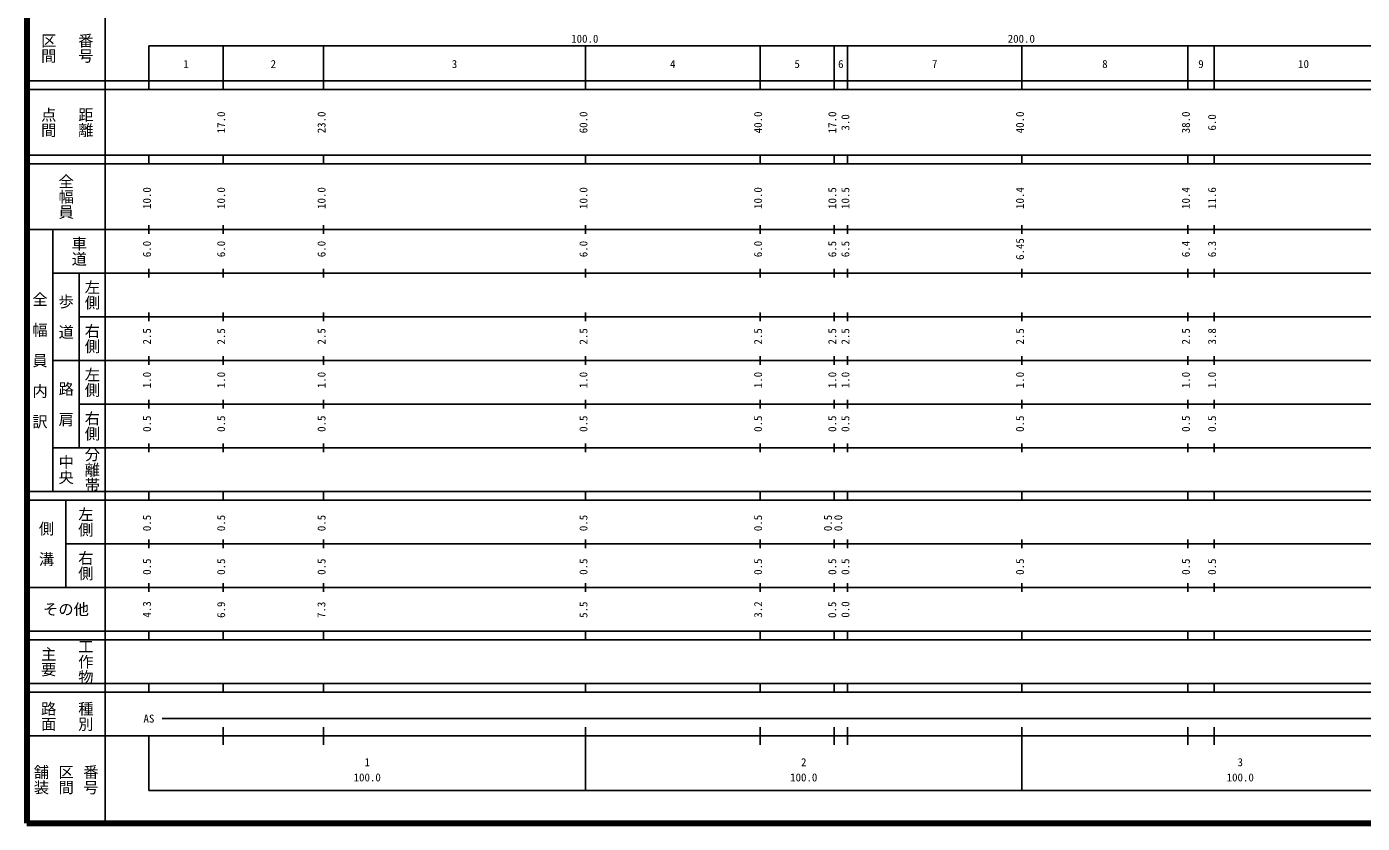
# Model space of a CAD drawing. Units: millimetres on the paper, enlarged 1000 times. Extents: x 40000 to 680000, y 20000 to 380000.
# Drawn here: x 40000 to 345957, y 20000 to 202409 of the extents above; entities that cross this region are included whole.
import ezdxf
from ezdxf.enums import TextEntityAlignment as Align

# ---------------------------------------------------------------- set-up
doc = ezdxf.new("R2010")
doc.units = ezdxf.units.MM
doc.header["$LTSCALE"] = 1000
doc.layers.add('M-TTL', color=2, linetype='Continuous', lineweight=140)
doc.layers.add('M-TTL-BAND', color=7, linetype='Continuous', lineweight=25)
doc.styles.add('@ＭＳ ゴシック', font='')
doc.styles.add('ＭＳ ゴシック', font='')
doc.styles.get('@ＭＳ ゴシック').set_extended_font_data('@MS Gothic')
doc.styles.get('ＭＳ ゴシック').set_extended_font_data('MS Gothic')

msp = doc.modelspace()

# ---------------------------------------------------------------- linework, layer by layer
at = {"layer": 'M-TTL'}
for p, q in [((40000, 380000), (40000, 20000)), ((40000, 20000), (680000, 20000))]:
    msp.add_line(p, q, dxfattribs=at)
at = {"layer": 'M-TTL-BAND'}
for p, q in [((58000, 370000), (58000, 20000)), ((68000, 198000), (579000, 198000)), ((68000, 198000), (68000, 188000)), ((85000, 188000), (85000, 198000)), ((108000, 188000), (108000, 198000)), ((168000, 188000), (168000, 198000)), ((208000, 188000), (208000, 198000)), ((225000, 188000), (225000, 198000)), ((228000, 188000), (228000, 198000)), ((268000, 188000), (268000, 198000)), ((306000, 188000), (306000, 198000)), ((312000, 188000), (312000, 198000)), ((40000, 190000), (579000, 190000)), ((40000, 188000), (579000, 188000)), ((40000, 173000), (579000, 173000)), ((68000, 171000), (68000, 173000)), ((85000, 171000), (85000, 173000)), ((108000, 171000), (108000, 173000)), ((168000, 171000), (168000, 173000)), ((208000, 171000), (208000, 173000)), ((225000, 171000), (225000, 173000)), ((228000, 171000), (228000, 173000)), ((268000, 171000), (268000, 173000)), ((306000, 171000), (306000, 173000)), ((312000, 171000), (312000, 173000)), ((40000, 171000), (579000, 171000)), ((68000, 155000), (68000, 157000)), ((85000, 155000), (85000, 157000)), ((108000, 155000), (108000, 157000)), ((168000, 155000), (168000, 157000)), ((208000, 155000), (208000, 157000)), ((225000, 155000), (225000, 157000)), ((228000, 155000), (228000, 157000)), ((268000, 155000), (268000, 157000)), ((306000, 155000), (306000, 157000)), ((312000, 155000), (312000, 157000)), ((40000, 156000), (579000, 156000)), ((46000, 96000), (46000, 156000)), ((68000, 145000), (68000, 147000)), ((85000, 145000), (85000, 147000)), ((108000, 145000), (108000, 147000)), ((168000, 145000), (168000, 147000)), ((208000, 145000), (208000, 147000)), ((225000, 145000), (225000, 147000)), ((228000, 145000), (228000, 147000)), ((268000, 145000), (268000, 147000)), ((306000, 145000), (306000, 147000)), ((312000, 145000), (312000, 147000)), ((46000, 146000), (579000, 146000)), ((52000, 146000), (52000, 106000)), ((52000, 136000), (579000, 136000)), ((68000, 135000), (68000, 137000)), ((85000, 135000), (85000, 137000)), ((108000, 135000), (108000, 137000)), ((168000, 135000), (168000, 137000)), ((208000, 135000), (208000, 137000)), ((225000, 135000), (225000, 137000)), ((228000, 135000), (228000, 137000)), ((268000, 135000), (268000, 137000)), ((306000, 135000), (306000, 137000)), ((312000, 135000), (312000, 137000)), ((46000, 126000), (579000, 126000)), ((68000, 125000), (68000, 127000)), ((85000, 125000), (85000, 127000)), ((108000, 125000), (108000, 127000)), ((168000, 125000), (168000, 127000)), ((208000, 125000), (208000, 127000)), ((225000, 125000), (225000, 127000)), ((228000, 125000), (228000, 127000)), ((268000, 125000), (268000, 127000)), ((306000, 125000), (306000, 127000)), ((312000, 125000), (312000, 127000)), ((68000, 115000), (68000, 117000)), ((85000, 115000), (85000, 117000)), ((108000, 115000), (108000, 117000)), ((168000, 115000), (168000, 117000)), ((208000, 115000), (208000, 117000)), ((225000, 115000), (225000, 117000)), ((228000, 115000), (228000, 117000)), ((268000, 115000), (268000, 117000)), ((306000, 115000), (306000, 117000)), ((312000, 115000), (312000, 117000)), ((52000, 116000), (579000, 116000)), ((46000, 106000), (579000, 106000)), ((68000, 105000), (68000, 107000)), ((85000, 105000), (85000, 107000)), ((108000, 105000), (108000, 107000)), ((168000, 105000), (168000, 107000)), ((208000, 105000), (208000, 107000)), ((225000, 105000), (225000, 107000)), ((228000, 105000), (228000, 107000)), ((268000, 105000), (268000, 107000)), ((306000, 105000), (306000, 107000)), ((312000, 105000), (312000, 107000)), ((40000, 96000), (579000, 96000)), ((68000, 94000), (68000, 96000)), ((85000, 94000), (85000, 96000)), ((108000, 94000), (108000, 96000)), ((168000, 94000), (168000, 96000)), ((208000, 94000), (208000, 96000)), ((225000, 94000), (225000, 96000)), ((228000, 94000), (228000, 96000)), ((268000, 94000), (268000, 96000)), ((306000, 94000), (306000, 96000)), ((312000, 94000), (312000, 96000)), ((40000, 94000), (579000, 94000)), ((49000, 94000), (49000, 74000)), ((49000, 84000), (579000, 84000)), ((68000, 83000), (68000, 85000)), ((85000, 83000), (85000, 85000)), ((108000, 83000), (108000, 85000)), ((168000, 83000), (168000, 85000)), ((208000, 83000), (208000, 85000)), ((225000, 83000), (225000, 85000)), ((228000, 83000), (228000, 85000)), ((268000, 83000), (268000, 85000)), ((306000, 83000), (306000, 85000)), ((312000, 83000), (312000, 85000)), ((40000, 74000), (579000, 74000)), ((68000, 73000), (68000, 75000)), ((85000, 73000), (85000, 75000)), ((108000, 73000), (108000, 75000)), ((168000, 73000), (168000, 75000)), ((208000, 73000), (208000, 75000)), ((225000, 73000), (225000, 75000)), ((228000, 73000), (228000, 75000)), ((268000, 73000), (268000, 75000)), ((306000, 73000), (306000, 75000)), ((312000, 73000), (312000, 75000)), ((40000, 64000), (579000, 64000)), ((40000, 62000), (579000, 62000)), ((68000, 62000), (68000, 64000)), ((85000, 62000), (85000, 64000)), ((108000, 62000), (108000, 64000)), ((168000, 62000), (168000, 64000)), ((208000, 62000), (208000, 64000)), ((225000, 62000), (225000, 64000)), ((228000, 62000), (228000, 64000)), ((268000, 62000), (268000, 64000)), ((306000, 62000), (306000, 64000)), ((312000, 62000), (312000, 64000)), ((40000, 52000), (579000, 52000)), ((40000, 50000), (579000, 50000)), ((68000, 50000), (68000, 52000)), ((85000, 50000), (85000, 52000)), ((108000, 50000), (108000, 52000)), ((168000, 50000), (168000, 52000)), ((208000, 50000), (208000, 52000)), ((225000, 50000), (225000, 52000)), ((228000, 50000), (228000, 52000)), ((268000, 50000), (268000, 52000)), ((306000, 50000), (306000, 52000)), ((312000, 50000), (312000, 52000)), ((71000, 44000), (561000, 44000)), ((40000, 40000), (579000, 40000)), ((68000, 40000), (68000, 27500)), ((85000, 38000), (85000, 42000)), ((108000, 38000), (108000, 42000)), ((168000, 27500), (168000, 42000)), ((208000, 38000), (208000, 42000)), ((225000, 38000), (225000, 42000)), ((228000, 38000), (228000, 42000)), ((268000, 27500), (268000, 42000)), ((306000, 38000), (306000, 42000)), ((312000, 38000), (312000, 42000)), ((68000, 27500), (579000, 27500))]:
    msp.add_line(p, q, dxfattribs=at)

# ---------------------------------------------------------------- texts
at = {"layer": 'M-TTL-BAND', "style": '@ＭＳ ゴシック'}
for s, p in [('区間', (45000, 197500)), ('番号', (53500, 197500)), ('点間', (45000, 180500)), ('距離', (53500, 180500)), ('全幅員', (49000, 163500)), ('車道', (52000, 151000)), ('左側', (55000, 141000)), ('全\u3000幅\u3000員\u3000内\u3000訳', (43000, 126000)), ('歩\u3000道', (49000, 136000)), ('右側', (55000, 131000)), ('左側', (55000, 121000)), ('路\u3000肩', (49000, 116000)), ('右側', (55000, 111000)), ('中央', (49000, 101000)), ('分離帯', (55000, 101000)), ('左側', (53500, 89000)), ('側\u3000溝', (44500, 84000)), ('右側', (53500, 79000)), ('工作物', (53500, 57000)), ('主要', (45000, 57000)), ('路面', (45000, 44500)), ('種別', (53500, 44500)), ('舗装', (43333, 30000)), ('区間', (49000, 30000)), ('番号', (54667, 30000))]:
    msp.add_text(s, height=2566, rotation=270, dxfattribs=at).set_placement(p, align=Align.MIDDLE_CENTER)
at = {"layer": 'M-TTL-BAND', "style": 'ＭＳ ゴシック'}
for s, p in [('100.0', (167844, 198195)), ('200.0', (267844, 198195)), ('1', (76500, 192405)), ('2', (96500, 192405)), ('3', (138000, 192405)), ('4', (188000, 192405)), ('5', (216500, 192405)), ('6', (226500, 192405)), ('7', (248000, 192405)), ('8', (287000, 192405)), ('9', (309000, 192405)), ('10', (332500, 192405)), ('AS', (68000, 42500)), ('1', (118000, 32523)), ('2', (218000, 32523)), ('3', (318000, 32523)), ('100.0', (118000, 29033)), ('100.0', (218000, 29033)), ('100.0', (318000, 29033))]:
    msp.add_text(s, height=1833, dxfattribs=at).set_placement(p, align=Align.BOTTOM_CENTER)
for s, p in [('17.0', (86000, 180500)), ('23.0', (109000, 180500)), ('60.0', (169000, 180500)), ('40.0', (209000, 180500)), ('17.0', (226000, 180500)), ('3.0', (229000, 180500)), ('40.0', (269000, 180500)), ('38.0', (307000, 180500)), ('6.0', (313000, 180500)), ('10.0', (69000, 163174)), ('10.0', (86000, 163174)), ('10.0', (109000, 163174)), ('10.0', (169000, 163174)), ('10.0', (209000, 163174)), ('10.5', (226000, 163174)), ('10.5', (229000, 163174)), ('10.4', (269000, 163174)), ('10.4', (307000, 163174)), ('11.6', (313000, 163174)), ('6.0', (69000, 151500)), ('6.0', (86000, 151500)), ('6.0', (109000, 151500)), ('6.0', (169000, 151500)), ('6.0', (209000, 151500)), ('6.5', (226000, 151500)), ('6.5', (229000, 151500)), ('6.45', (269000, 151500)), ('6.4', (307000, 151500)), ('6.3', (313000, 151500)), ('2.5', (69000, 131500)), ('2.5', (86000, 131500)), ('2.5', (109000, 131500)), ('2.5', (169000, 131500)), ('2.5', (209000, 131500)), ('2.5', (226000, 131500)), ('2.5', (229000, 131500)), ('2.5', (269000, 131500)), ('2.5', (307000, 131500)), ('3.8', (313000, 131500)), ('1.0', (69000, 121500)), ('1.0', (86000, 121500)), ('1.0', (109000, 121500)), ('1.0', (169000, 121500)), ('1.0', (209000, 121500)), ('1.0', (226000, 121500)), ('1.0', (229000, 121500)), ('1.0', (269000, 121500)), ('1.0', (307000, 121500)), ('1.0', (313000, 121500)), ('0.5', (69000, 111500)), ('0.5', (86000, 111500)), ('0.5', (109000, 111500)), ('0.5', (169000, 111500)), ('0.5', (209000, 111500)), ('0.5', (226000, 111500)), ('0.5', (229000, 111500)), ('0.5', (269000, 111500)), ('0.5', (307000, 111500)), ('0.5', (313000, 111500)), ('0.5', (69000, 88764)), ('0.5', (86000, 88764)), ('0.5', (109000, 88764)), ('0.5', (169000, 88764)), ('0.5', (209000, 88764)), ('0.5', (225000, 88764)), ('0.0', (227370, 88764)), ('0.5', (69000, 78764)), ('0.5', (86000, 78764)), ('0.5', (109000, 78764)), ('0.5', (169000, 78764)), ('0.5', (209000, 78764)), ('0.5', (226000, 78764)), ('0.5', (229000, 78764)), ('0.5', (269000, 78764)), ('0.5', (307000, 78764)), ('0.5', (313000, 78764)), ('4.3', (68990, 68977)), ('6.9', (86003, 68894)), ('7.3', (108963, 68876)), ('5.5', (168999, 68904)), ('3.2', (209005, 68954)), ('0.5', (225987, 68891)), ('0.0', (229002, 68954))]:
    msp.add_text(s, height=1833, rotation=90, dxfattribs=at).set_placement(p, align=Align.BOTTOM_CENTER)
msp.add_text('その他', height=2566, dxfattribs=at).set_placement((49000, 69000), align=Align.MIDDLE_CENTER)

doc.saveas('drawing.dxf')
